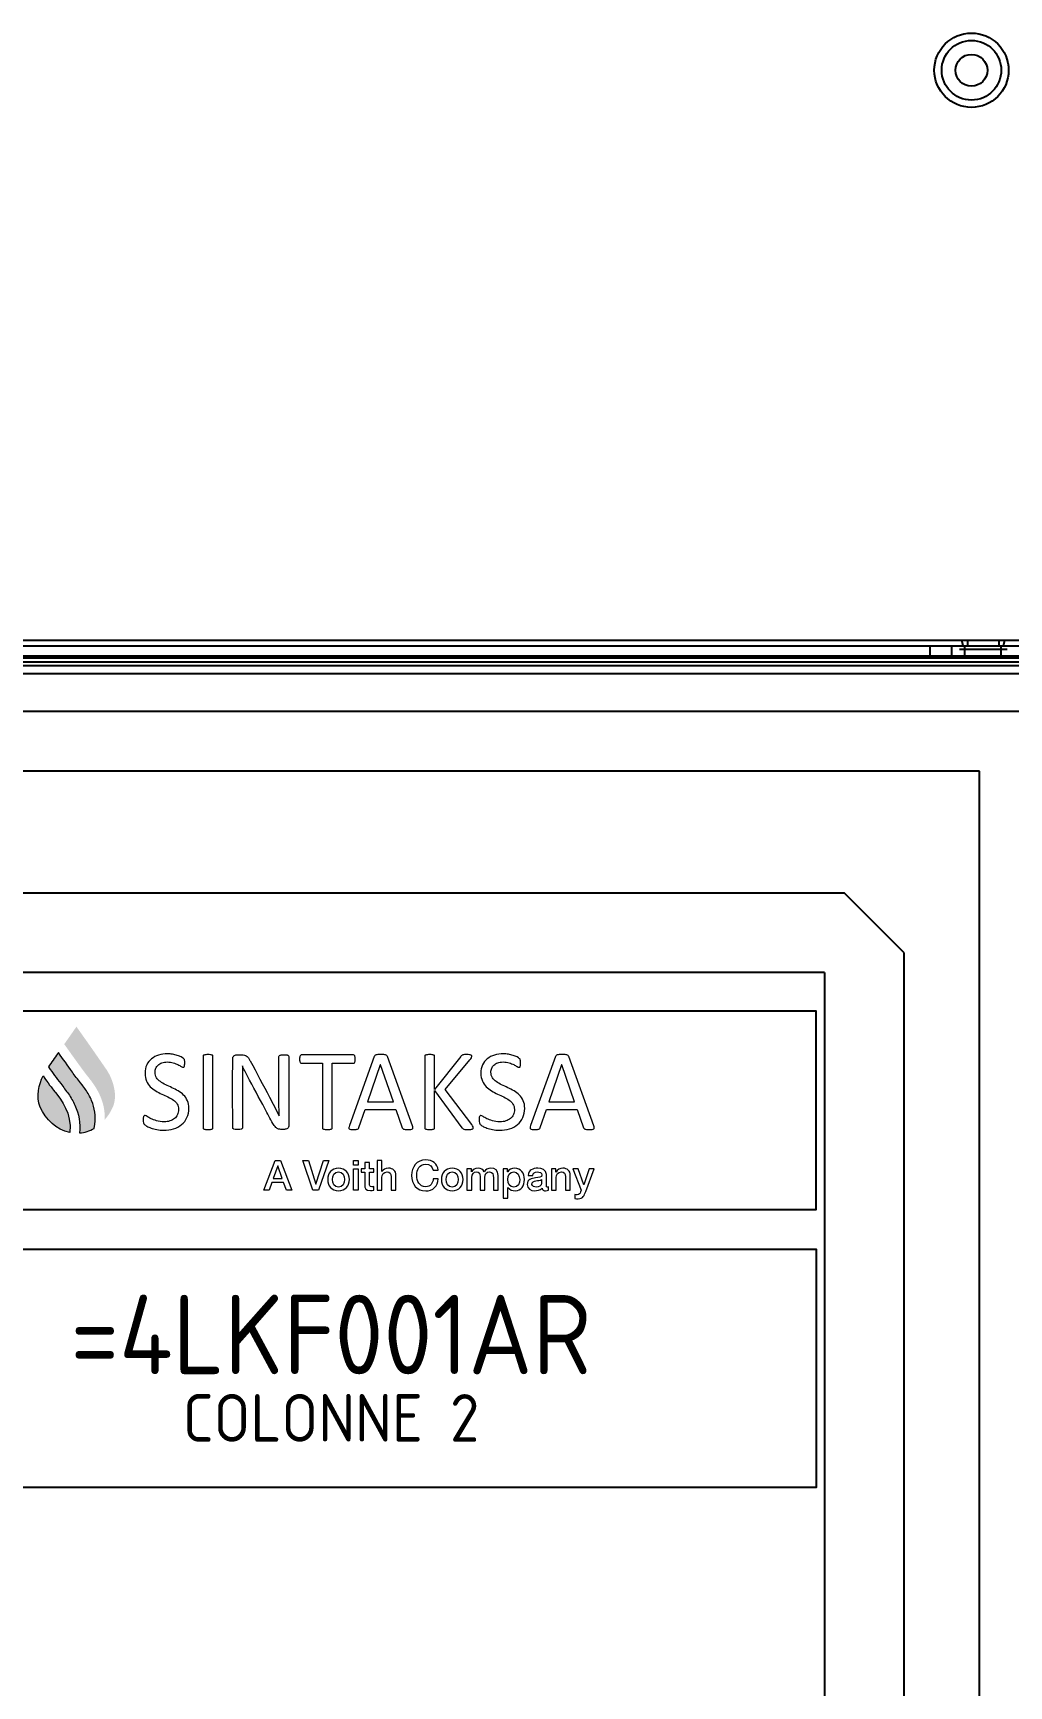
# Model space of a CAD drawing. Header units: millimetres. Extents: x 37984 to 70752, y 14140 to 37584.
# Drawn here: x 39733.8 to 39979.6, y 32504.5 to 32920.8 of the extents above; entities that cross this region are included whole.
import ezdxf

# ---------------------------------------------------------------- set-up
doc = ezdxf.new("R2010")
doc.units = ezdxf.units.MM
doc.set_wipeout_variables(frame=1)
doc.layers.add('! NO PLOT !', color=7, linetype='Continuous', true_color=0xff75dd, plot=False)
for name, color, linetype in [('000-PI-ORMAR', 2, 'Continuous'), ('002-PI-Kabelska kanalica', 150, 'Continuous'), ('AUT_7', 7, 'Continuous'), ('Layer 1', 7, 'Continuous')]:
    doc.layers.add(name, color=color, linetype=linetype)
doc.styles.add('PI0', font='isocpeur.ttf', dxfattribs={"width": 0.9})

# ---------------------------------------------------------------- blocks, each defined once
blk = doc.blocks.new('*U527')
at = {"layer": '002-PI-Kabelska kanalica'}
for p, q in [((-20, 791), (80, 791)), ((-20, -100), (-20, 791))]:
    blk.add_line(p, q, dxfattribs=at)
blk = doc.blocks.new('SE_krov_300mm')
at = {"layer": '000-PI-ORMAR'}
for p, q in [((-485, 6.5), (507, 6.5)), ((466.5, 0), (-466.5, 0)), ((490, 0), (466.5, 0))]:
    blk.add_line(p, q, dxfattribs=at)
for radius in [9.36, 9.36, 7.5, 4]:
    blk.add_circle((471.5, 150), radius, dxfattribs=at)

msp = doc.modelspace()

# ---------------------------------------------------------------- linework, layer by layer
at = {"layer": '000-PI-ORMAR'}
for p, q in [((39621.922, 32767.904), (39989.422, 32767.904)), ((39623.422, 32766.404), (39987.922, 32766.404)), ((39968.071, 32766.404), (39967.765, 32767.904)), ((39968.071, 32766.404), (39967.765, 32767.904)), ((39969.172, 32767.904), (39969.172, 32766.404)), ((39977.172, 32766.404), (39977.172, 32767.904)), ((39978.272, 32766.404), (39978.579, 32767.904)), ((39978.272, 32766.404), (39978.579, 32767.904))]:
    msp.add_line(p, q, dxfattribs=at)

# ---------------------------------------------------------------- block references
at = {"rotation": 270}
msp.add_blockref('*U527', (39164.172, 32519.404), dxfattribs=at)

# ---------------------------------------------------------------- next in the draw order: wipeouts: each hides what was drawn before it
msp.add_wipeout([(39609.672, 32763.904), (40001.672, 32763.904), (40001.672, 30766.904), (39609.672, 30766.904)]).dxf.layer = '000-PI-ORMAR'

# ---------------------------------------------------------------- next in the draw order: hatches: boundary and pattern name
at = {"true_color": 0x0063af}
h = msp.add_hatch(color=144, dxfattribs=at)
h.dxf.hatch_style = 1
h.paths.add_polyline_path([(39747.527, 32666.565), (39744.718, 32670.515, 0.0001639), (39741.661, 32666.133, 0.3444458), (39741.65, 32666.108, 0.0001087), (39742.459, 32664.982, 0.0062703), (39746.843, 32658.92, 0.0087089), (39747.566, 32657.989, -0.0195732), (39748.984, 32656.118, -0.0588841), (39750.911, 32652.556, -0.1007765), (39751.867, 32647.117, 0.0805623), (39753.934, 32650.399, 0.0737065), (39754.393, 32652.301, 0.055392), (39754.357, 32654.23, 0.070345), (39753.38, 32657.699, 0.03122), (39752.607, 32659.214), (39752.374, 32659.58, 0.0016872)])
h = msp.add_hatch(color=144, dxfattribs=at)
h.dxf.hatch_style = 1
h.paths.add_polyline_path([(39745.52, 32643.753, 0.1104096), (39749.171, 32644.903), (39749.342, 32645.947, 0.1335801), (39748.545, 32651.924, 0.0533925), (39747.024, 32654.672, 0.0177841), (39746.127, 32655.881), (39745.723, 32656.389, -0.0112383), (39743.688, 32659.099, 0.0006132), (39740.172, 32663.989, 0.0677796), (39740.032, 32663.796, 0.0011834), (39737.676, 32660.403, 0.0478512), (39737.777, 32660.258, 0.0008429), (39739.213, 32658.261, 0.0066904), (39740.755, 32656.172, -0.0062584), (39742.724, 32653.589, -0.0459109), (39744.337, 32650.745, -0.1290323)])
h = msp.add_hatch(color=144, dxfattribs=at)
h.dxf.hatch_style = 1
edge = h.paths.add_edge_path()
edge.add_spline(control_points=[(39735.622, 32650.236), (39736.961, 32647.207), (39739.655, 32644.524), (39743.084, 32643.871)], knot_values=[3, 3, 3, 3, 4, 4, 4, 4], degree=3, periodic=0)
edge.add_spline(control_points=[(39743.084, 32643.871), (39743.549, 32648.748), (39740.914, 32652.061), (39739.43, 32653.912)], knot_values=[4, 4, 4, 4, 5, 5, 5, 5], degree=3, periodic=0)
edge.add_spline(control_points=[(39739.43, 32653.912), (39739.43, 32653.912), (39739.238, 32654.153), (39739.238, 32654.153)], knot_values=[0.00001, 0.00001, 0.00001, 0.00001, 1, 1, 1, 1], degree=3, periodic=0)
edge.add_spline(control_points=[(39739.238, 32654.153), (39738.555, 32655.012), (39737.518, 32656.442), (39736.306, 32658.132)], knot_values=[1, 1, 1, 1, 2, 2, 2, 2], degree=3, periodic=0)
edge.add_spline(control_points=[(39736.306, 32658.132), (39735.346, 32656.11), (39734.431, 32652.924), (39735.622, 32650.236)], knot_values=[2, 2, 2, 2, 3, 3, 3, 3], degree=3, periodic=0)

# ---------------------------------------------------------------- next in the draw order: linework, layer by layer
at = {"layer": '! NO PLOT !'}
for p, q in [((39982.184, 32749.904), (39629.184, 32749.904)), ((39972.184, 32734.904), (39639.184, 32734.904)), ((39972.184, 30803.404), (39972.184, 32734.904)), ((39938.184, 32704.154), (39673.184, 32704.154)), ((39953.184, 32689.154), (39938.184, 32704.154)), ((39953.184, 30849.154), (39953.184, 32689.154)), ((39933.184, 32684.154), (39678.184, 32684.154)), ((39933.184, 32684.154), (39933.184, 30854.154))]:
    msp.add_line(p, q, dxfattribs=at)
msp.add_lwpolyline([(39681.065, 32624.484), (39931.065, 32624.484), (39931.065, 32674.404), (39681.065, 32674.404)], close=True)
at = {"layer": '000-PI-ORMAR'}
for p, q in [((39959.755, 32763.404), (39959.755, 32766.404)), ((39965.231, 32763.404), (39965.231, 32766.404)), ((39979.172, 32765.554), (39967.172, 32765.554)), ((39979.172, 32765.554), (39967.172, 32765.554)), ((39968.517, 32763.404), (39968.517, 32766.404)), ((39977.672, 32763.404), (39977.672, 32766.404)), ((40001.684, 32761.404), (39609.684, 32761.404)), ((40001.684, 32761.404), (39609.684, 32761.404)), ((39621.922, 32763.904), (39989.422, 32763.904)), ((39621.922, 32762.404), (39989.422, 32762.404)), ((39623.672, 32763.404), (39987.672, 32763.404)), ((39999.684, 32759.404), (39611.684, 32759.404))]:
    msp.add_line(p, q, dxfattribs=at)
at = {"layer": 'AUT_7'}
msp.add_lwpolyline([(39681.065, 32614.484), (39931.065, 32614.484), (39931.065, 32554.484), (39681.065, 32554.484)], close=True, dxfattribs=at)
at = {"layer": 'Layer 1', "color": 144, "lineweight": 0, "true_color": 0x0063af}
msp.add_lwpolyline([(39745.723, 32656.389, -0.0112383), (39743.688, 32659.099, 0.0006132), (39740.172, 32663.989, 0.0677796), (39740.032, 32663.796, 0.0011834), (39737.676, 32660.403, 0.0478512), (39737.777, 32660.258, 0.0008429), (39739.213, 32658.261, 0.0066904), (39740.755, 32656.172, -0.0062584), (39742.724, 32653.589, -0.0459109), (39744.337, 32650.745, -0.1290323), (39745.52, 32643.753, 0.1104096), (39749.171, 32644.903), (39749.342, 32645.947, 0.1335801), (39748.545, 32651.924, 0.0533925), (39747.024, 32654.672, 0.0177841), (39746.127, 32655.881), (39745.723, 32656.389)], format="xyb", dxfattribs=at)
at = {"layer": 'Layer 1', "color": 8, "lineweight": 0, "true_color": 0x777777}
msp.add_lwpolyline([(39798.219, 32645.733, -0.1035306), (39798.127, 32645.248, -0.223171), (39797.469, 32644.708, -0.0624211), (39797.164, 32644.665, -0.0012931), (39796.244, 32644.665, -0.061201), (39795.59, 32644.75, -0.1130218), (39794.952, 32645.134, -0.0487154), (39794.542, 32645.61, -0.0254764), (39794.225, 32646.106, -0.0066886), (39792.184, 32649.898, -0.0023466), (39787.79, 32658.101, -0.0102917), (39786.517, 32660.661), (39786.517, 32660.072, -0.0052088), (39786.561, 32656.714, -0.0000251), (39786.561, 32645.078, -0.1260238), (39786.521, 32644.926, -0.1434189), (39786.401, 32644.793, -0.091373), (39786.177, 32644.708, -0.0469163), (39785.623, 32644.628, -0.0173475), (39785.094, 32644.624, -0.0657354), (39784.369, 32644.729, -0.1385706), (39784.154, 32644.86, -0.1341797), (39784.074, 32645.047, -0.0004176), (39784.072, 32662.354, -0.0895574), (39784.151, 32662.84, -0.1357099), (39784.388, 32663.168, -0.1623113), (39785.082, 32663.423, -0.0012781), (39786.447, 32663.422, -0.0456713), (39787.011, 32663.365, -0.1705051), (39787.89, 32662.837, -0.0361942), (39788.146, 32662.494, -0.0237687), (39788.504, 32661.883, 0.0004254), (39793.353, 32652.809, -0.0075938), (39795.768, 32648.092, -0.0040344), (39795.733, 32652.493, -0.0000156), (39795.732, 32663.01, -0.253568), (39795.891, 32663.287, -0.067602), (39796.115, 32663.386, -0.0470169), (39796.45, 32663.448, -0.0367928), (39797.426, 32663.456, -0.0403102), (39797.791, 32663.402, -0.0734576), (39798.028, 32663.309, -0.2458048), (39798.217, 32663.041, -0.0004177)], format="xyb", close=True, dxfattribs=at)
for points in [[(39821.277, 32660.938), (39821.262, 32660.938), (39818.036, 32651.606), (39824.549, 32651.606), (39821.277, 32660.938)], [(39866.945, 32660.938), (39866.93, 32660.938), (39863.707, 32651.606), (39870.216, 32651.606), (39866.945, 32660.938)], [(39794.745, 32636.795), (39796.136, 32636.795), (39799.009, 32629.334), (39797.607, 32629.334), (39796.909, 32631.308), (39793.929, 32631.308), (39793.231, 32629.334), (39791.882, 32629.334), (39794.745, 32636.795)], [(39801.775, 32636.795), (39803.134, 32636.795), (39805.006, 32630.891), (39805.026, 32630.891), (39806.938, 32636.795), (39808.264, 32636.795), (39805.714, 32629.334), (39804.264, 32629.334), (39801.775, 32636.795)], [(39814.489, 32636.795), (39815.68, 32636.795), (39815.68, 32635.666), (39814.489, 32635.666), (39814.489, 32636.795)], [(39794.285, 32632.301), (39796.563, 32632.301), (39795.445, 32635.509), (39795.415, 32635.509), (39794.285, 32632.301)], [(39814.489, 32634.734), (39815.68, 32634.734), (39815.68, 32629.333), (39814.489, 32629.333), (39814.489, 32634.734)]]:
    msp.add_lwpolyline(points, dxfattribs=at)
for points, knots in [([(39773.05, 32649.959), (39773.05, 32649.08), (39772.887, 32648.299), (39772.565, 32647.614), (39772.243, 32646.93), (39771.793, 32646.347), (39771.219, 32645.871), (39770.647, 32645.394), (39769.972, 32645.034), (39769.194, 32644.794), (39768.417, 32644.553), (39767.582, 32644.433), (39766.685, 32644.433), (39766.058, 32644.433), (39765.476, 32644.482), (39764.941, 32644.591), (39764.407, 32644.699), (39763.93, 32644.827), (39763.508, 32644.981), (39763.092, 32645.136), (39762.738, 32645.297), (39762.454, 32645.459), (39762.167, 32645.622), (39761.969, 32645.763), (39761.86, 32645.878), (39761.75, 32645.994), (39761.666, 32646.141), (39761.616, 32646.321), (39761.563, 32646.497), (39761.537, 32646.736), (39761.537, 32647.035), (39761.537, 32647.247), (39761.545, 32647.424), (39761.565, 32647.565), (39761.583, 32647.705), (39761.614, 32647.815), (39761.649, 32647.903), (39761.69, 32647.991), (39761.738, 32648.051), (39761.796, 32648.085), (39761.852, 32648.118), (39761.923, 32648.137), (39762, 32648.137), (39762.134, 32648.137), (39762.324, 32648.053), (39762.568, 32647.891), (39762.815, 32647.727), (39763.132, 32647.546), (39763.516, 32647.356), (39763.905, 32647.16), (39764.369, 32646.98), (39764.912, 32646.809), (39765.459, 32646.644), (39766.085, 32646.556), (39766.802, 32646.556), (39767.341, 32646.556), (39767.833, 32646.632), (39768.283, 32646.775), (39768.732, 32646.919), (39769.116, 32647.124), (39769.441, 32647.389), (39769.763, 32647.653), (39770.012, 32647.98), (39770.185, 32648.364), (39770.36, 32648.752), (39770.447, 32649.188), (39770.447, 32649.685), (39770.447, 32650.214), (39770.325, 32650.668), (39770.084, 32651.044), (39769.842, 32651.417), (39769.525, 32651.751), (39769.128, 32652.034), (39768.732, 32652.317), (39768.283, 32652.579), (39767.777, 32652.814), (39767.269, 32653.05), (39766.751, 32653.293), (39766.223, 32653.536), (39765.69, 32653.783), (39765.177, 32654.059), (39764.676, 32654.357), (39764.171, 32654.654), (39763.724, 32655.006), (39763.33, 32655.413), (39762.931, 32655.817), (39762.614, 32656.292), (39762.368, 32656.836), (39762.119, 32657.383), (39762, 32658.036), (39762, 32658.798), (39762, 32659.576), (39762.139, 32660.274), (39762.426, 32660.887), (39762.708, 32661.497), (39763.107, 32662.015), (39763.609, 32662.427), (39764.117, 32662.842), (39764.72, 32663.156), (39765.42, 32663.375), (39766.119, 32663.592), (39766.873, 32663.7), (39767.684, 32663.7), (39768.1, 32663.7), (39768.514, 32663.663), (39768.933, 32663.592), (39769.354, 32663.519), (39769.748, 32663.423), (39770.119, 32663.302), (39770.492, 32663.182), (39770.823, 32663.048), (39771.112, 32662.896), (39771.402, 32662.744), (39771.592, 32662.626), (39771.683, 32662.536), (39771.772, 32662.445), (39771.834, 32662.37), (39771.864, 32662.318), (39771.891, 32662.265), (39771.917, 32662.198), (39771.938, 32662.117), (39771.955, 32662.034), (39771.968, 32661.933), (39771.98, 32661.82), (39771.988, 32661.704), (39771.993, 32661.553), (39771.993, 32661.372), (39771.993, 32661.198), (39771.988, 32661.045), (39771.973, 32660.911), (39771.958, 32660.771), (39771.938, 32660.661), (39771.907, 32660.569), (39771.879, 32660.477), (39771.836, 32660.412), (39771.785, 32660.367), (39771.732, 32660.322), (39771.671, 32660.301), (39771.602, 32660.301), (39771.498, 32660.301), (39771.331, 32660.367), (39771.104, 32660.501), (39770.879, 32660.637), (39770.599, 32660.79), (39770.274, 32660.962), (39769.944, 32661.125), (39769.558, 32661.284), (39769.106, 32661.421), (39768.658, 32661.56), (39768.158, 32661.631), (39767.597, 32661.631), (39767.076, 32661.631), (39766.622, 32661.56), (39766.236, 32661.421), (39765.852, 32661.284), (39765.532, 32661.093), (39765.281, 32660.865), (39765.032, 32660.633), (39764.841, 32660.36), (39764.717, 32660.04), (39764.592, 32659.725), (39764.529, 32659.386), (39764.529, 32659.028), (39764.529, 32658.506), (39764.651, 32658.06), (39764.892, 32657.682), (39765.131, 32657.307), (39765.454, 32656.975), (39765.855, 32656.684), (39766.254, 32656.395), (39766.708, 32656.129), (39767.221, 32655.888), (39767.732, 32655.649), (39768.252, 32655.403), (39768.783, 32655.158), (39769.311, 32654.911), (39769.835, 32654.641), (39770.345, 32654.348), (39770.855, 32654.055), (39771.312, 32653.704), (39771.714, 32653.308), (39772.11, 32652.907), (39772.435, 32652.433), (39772.679, 32651.889), (39772.928, 32651.345), (39773.05, 32650.698), (39773.05, 32649.959)], [0, 0, 0, 0, 1, 1, 1, 2, 2, 2, 3, 3, 3, 4, 4, 4, 5, 5, 5, 6, 6, 6, 7, 7, 7, 8, 8, 8, 9, 9, 9, 10, 10, 10, 11, 11, 11, 12, 12, 12, 13, 13, 13, 14, 14, 14, 15, 15, 15, 16, 16, 16, 17, 17, 17, 18, 18, 18, 19, 19, 19, 20, 20, 20, 21, 21, 21, 22, 22, 22, 23, 23, 23, 24, 24, 24, 25, 25, 25, 26, 26, 26, 27, 27, 27, 28, 28, 28, 29, 29, 29, 30, 30, 30, 31, 31, 31, 32, 32, 32, 33, 33, 33, 34, 34, 34, 35, 35, 35, 36, 36, 36, 37, 37, 37, 38, 38, 38, 39, 39, 39, 40, 40, 40, 41, 41, 41, 42, 42, 42, 43, 43, 43, 44, 44, 44, 45, 45, 45, 46, 46, 46, 47, 47, 47, 48, 48, 48, 49, 49, 49, 50, 50, 50, 51, 51, 51, 52, 52, 52, 53, 53, 53, 54, 54, 54, 55, 55, 55, 56, 56, 56, 57, 57, 57, 58, 58, 58, 59, 59, 59, 60, 60, 60, 61, 61, 61, 62, 62, 62, 62]), ([(39779.097, 32645.081), (39779.097, 32645.007), (39779.08, 32644.939), (39779.039, 32644.878), (39779.001, 32644.823), (39778.935, 32644.777), (39778.836, 32644.741), (39778.736, 32644.709), (39778.612, 32644.68), (39778.452, 32644.656), (39778.294, 32644.63), (39778.094, 32644.621), (39777.853, 32644.621), (39777.622, 32644.621), (39777.423, 32644.63), (39777.261, 32644.656), (39777.093, 32644.68), (39776.966, 32644.709), (39776.87, 32644.741), (39776.771, 32644.777), (39776.705, 32644.823), (39776.666, 32644.878), (39776.628, 32644.939), (39776.61, 32645.007), (39776.61, 32645.081), (39776.61, 32645.081), (39776.61, 32663.048), (39776.61, 32663.048), (39776.61, 32663.127), (39776.628, 32663.195), (39776.672, 32663.251), (39776.717, 32663.307), (39776.788, 32663.355), (39776.893, 32663.387), (39776.991, 32663.423), (39777.121, 32663.45), (39777.281, 32663.474), (39777.441, 32663.5), (39777.632, 32663.511), (39777.853, 32663.511), (39778.094, 32663.511), (39778.294, 32663.5), (39778.452, 32663.474), (39778.612, 32663.45), (39778.736, 32663.423), (39778.836, 32663.387), (39778.935, 32663.355), (39779.001, 32663.307), (39779.039, 32663.251), (39779.08, 32663.195), (39779.097, 32663.127), (39779.097, 32663.048), (39779.097, 32663.048), (39779.097, 32645.081), (39779.097, 32645.081)], [0, 0, 0, 0, 1, 1, 1, 2, 2, 2, 3, 3, 3, 4, 4, 4, 5, 5, 5, 6, 6, 6, 7, 7, 7, 8, 8, 8, 9, 9, 9, 10, 10, 10, 11, 11, 11, 12, 12, 12, 13, 13, 13, 14, 14, 14, 15, 15, 15, 16, 16, 16, 17, 17, 17, 18, 18, 18, 18]), ([(39814.928, 32662.354), (39814.928, 32662.17), (39814.918, 32662.015), (39814.898, 32661.876), (39814.877, 32661.745), (39814.849, 32661.637), (39814.803, 32661.55), (39814.761, 32661.468), (39814.707, 32661.41), (39814.646, 32661.372), (39814.585, 32661.334), (39814.512, 32661.314), (39814.433, 32661.314), (39814.433, 32661.314), (39809.173, 32661.314), (39809.173, 32661.314), (39809.173, 32661.314), (39809.173, 32645.081), (39809.173, 32645.081), (39809.173, 32645.007), (39809.15, 32644.939), (39809.114, 32644.878), (39809.072, 32644.823), (39809.005, 32644.777), (39808.909, 32644.741), (39808.812, 32644.709), (39808.683, 32644.68), (39808.525, 32644.656), (39808.365, 32644.63), (39808.165, 32644.621), (39807.926, 32644.621), (39807.692, 32644.621), (39807.496, 32644.63), (39807.331, 32644.656), (39807.169, 32644.68), (39807.039, 32644.709), (39806.943, 32644.741), (39806.846, 32644.777), (39806.778, 32644.823), (39806.74, 32644.878), (39806.702, 32644.939), (39806.682, 32645.007), (39806.682, 32645.081), (39806.682, 32645.081), (39806.682, 32661.314), (39806.682, 32661.314), (39806.682, 32661.314), (39801.417, 32661.314), (39801.417, 32661.314), (39801.338, 32661.314), (39801.272, 32661.334), (39801.208, 32661.372), (39801.145, 32661.41), (39801.094, 32661.468), (39801.056, 32661.55), (39801.015, 32661.637), (39800.985, 32661.745), (39800.965, 32661.876), (39800.937, 32662.015), (39800.924, 32662.17), (39800.924, 32662.354), (39800.924, 32662.537), (39800.937, 32662.696), (39800.965, 32662.842), (39800.985, 32662.978), (39801.015, 32663.093), (39801.056, 32663.182), (39801.094, 32663.265), (39801.145, 32663.33), (39801.208, 32663.365), (39801.272, 32663.405), (39801.338, 32663.424), (39801.417, 32663.424), (39801.417, 32663.424), (39814.433, 32663.424), (39814.433, 32663.424), (39814.512, 32663.424), (39814.585, 32663.405), (39814.646, 32663.365), (39814.707, 32663.33), (39814.761, 32663.265), (39814.803, 32663.182), (39814.849, 32663.093), (39814.877, 32662.978), (39814.898, 32662.842), (39814.918, 32662.696), (39814.928, 32662.537), (39814.928, 32662.354)], [0, 0, 0, 0, 1, 1, 1, 2, 2, 2, 3, 3, 3, 4, 4, 4, 5, 5, 5, 6, 6, 6, 7, 7, 7, 8, 8, 8, 9, 9, 9, 10, 10, 10, 11, 11, 11, 12, 12, 12, 13, 13, 13, 14, 14, 14, 15, 15, 15, 16, 16, 16, 17, 17, 17, 18, 18, 18, 19, 19, 19, 20, 20, 20, 21, 21, 21, 22, 22, 22, 23, 23, 23, 24, 24, 24, 25, 25, 25, 26, 26, 26, 27, 27, 27, 28, 28, 28, 29, 29, 29, 29]), ([(39829.333, 32645.588), (39829.412, 32645.377), (39829.451, 32645.206), (39829.458, 32645.073), (39829.463, 32644.945), (39829.425, 32644.844), (39829.349, 32644.778), (39829.273, 32644.711), (39829.146, 32644.669), (39828.965, 32644.651), (39828.785, 32644.63), (39828.549, 32644.621), (39828.249, 32644.621), (39827.952, 32644.621), (39827.713, 32644.627), (39827.533, 32644.64), (39827.355, 32644.656), (39827.22, 32644.68), (39827.127, 32644.714), (39827.038, 32644.748), (39826.969, 32644.794), (39826.928, 32644.85), (39826.882, 32644.911), (39826.842, 32644.981), (39826.804, 32645.069), (39826.804, 32645.069), (39825.196, 32649.625), (39825.196, 32649.625), (39825.196, 32649.625), (39817.414, 32649.625), (39817.414, 32649.625), (39817.414, 32649.625), (39815.88, 32645.128), (39815.88, 32645.128), (39815.852, 32645.04), (39815.815, 32644.966), (39815.766, 32644.903), (39815.72, 32644.838), (39815.646, 32644.783), (39815.556, 32644.741), (39815.464, 32644.699), (39815.332, 32644.669), (39815.167, 32644.651), (39814.997, 32644.63), (39814.778, 32644.621), (39814.506, 32644.621), (39814.23, 32644.621), (39813.998, 32644.63), (39813.821, 32644.656), (39813.643, 32644.68), (39813.516, 32644.726), (39813.445, 32644.794), (39813.371, 32644.86), (39813.335, 32644.961), (39813.343, 32645.09), (39813.348, 32645.217), (39813.391, 32645.392), (39813.465, 32645.604), (39813.465, 32645.604), (39819.743, 32662.992), (39819.743, 32662.992), (39819.781, 32663.096), (39819.832, 32663.186), (39819.896, 32663.252), (39819.959, 32663.319), (39820.051, 32663.373), (39820.17, 32663.41), (39820.292, 32663.45), (39820.447, 32663.474), (39820.632, 32663.488), (39820.823, 32663.502), (39821.061, 32663.512), (39821.349, 32663.512), (39821.658, 32663.512), (39821.912, 32663.502), (39822.116, 32663.488), (39822.319, 32663.474), (39822.482, 32663.45), (39822.608, 32663.41), (39822.735, 32663.373), (39822.829, 32663.315), (39822.898, 32663.242), (39822.966, 32663.169), (39823.02, 32663.082), (39823.055, 32662.976), (39823.055, 32662.976), (39829.333, 32645.588), (39829.333, 32645.588)], [0, 0, 0, 0, 1, 1, 1, 2, 2, 2, 3, 3, 3, 4, 4, 4, 5, 5, 5, 6, 6, 6, 7, 7, 7, 8, 8, 8, 9, 9, 9, 10, 10, 10, 11, 11, 11, 12, 12, 12, 13, 13, 13, 14, 14, 14, 15, 15, 15, 16, 16, 16, 17, 17, 17, 18, 18, 18, 19, 19, 19, 20, 20, 20, 21, 21, 21, 22, 22, 22, 23, 23, 23, 24, 24, 24, 25, 25, 25, 26, 26, 26, 27, 27, 27, 28, 28, 28, 29, 29, 29, 29]), ([(39844.668, 32645.11), (39844.668, 32645.034), (39844.651, 32644.966), (39844.621, 32644.903), (39844.584, 32644.836), (39844.519, 32644.787), (39844.422, 32644.749), (39844.326, 32644.711), (39844.196, 32644.68), (39844.034, 32644.656), (39843.868, 32644.63), (39843.655, 32644.621), (39843.393, 32644.621), (39843.059, 32644.621), (39842.784, 32644.634), (39842.571, 32644.662), (39842.357, 32644.691), (39842.2, 32644.745), (39842.093, 32644.823), (39841.989, 32644.9), (39841.9, 32644.985), (39841.832, 32645.081), (39841.832, 32645.081), (39834.947, 32654.442), (39834.947, 32654.442), (39834.947, 32654.442), (39834.947, 32645.081), (39834.947, 32645.081), (39834.947, 32645.013), (39834.927, 32644.951), (39834.891, 32644.888), (39834.85, 32644.823), (39834.782, 32644.777), (39834.687, 32644.741), (39834.59, 32644.709), (39834.464, 32644.68), (39834.304, 32644.656), (39834.144, 32644.63), (39833.943, 32644.621), (39833.702, 32644.621), (39833.473, 32644.621), (39833.275, 32644.63), (39833.11, 32644.656), (39832.945, 32644.68), (39832.816, 32644.709), (39832.717, 32644.741), (39832.623, 32644.777), (39832.556, 32644.823), (39832.516, 32644.888), (39832.478, 32644.951), (39832.46, 32645.013), (39832.46, 32645.081), (39832.46, 32645.081), (39832.46, 32663.048), (39832.46, 32663.048), (39832.46, 32663.126), (39832.478, 32663.195), (39832.516, 32663.251), (39832.556, 32663.31), (39832.623, 32663.355), (39832.717, 32663.387), (39832.816, 32663.423), (39832.945, 32663.451), (39833.11, 32663.475), (39833.275, 32663.497), (39833.473, 32663.512), (39833.702, 32663.512), (39833.943, 32663.512), (39834.144, 32663.497), (39834.304, 32663.475), (39834.464, 32663.451), (39834.59, 32663.423), (39834.687, 32663.387), (39834.782, 32663.355), (39834.85, 32663.31), (39834.891, 32663.251), (39834.927, 32663.195), (39834.947, 32663.126), (39834.947, 32663.048), (39834.947, 32663.048), (39834.947, 32654.731), (39834.947, 32654.731), (39834.947, 32654.731), (39841.573, 32663.048), (39841.573, 32663.048), (39841.631, 32663.136), (39841.697, 32663.207), (39841.775, 32663.265), (39841.852, 32663.325), (39841.949, 32663.368), (39842.058, 32663.403), (39842.167, 32663.439), (39842.302, 32663.465), (39842.461, 32663.482), (39842.621, 32663.502), (39842.827, 32663.512), (39843.079, 32663.512), (39843.328, 32663.512), (39843.531, 32663.497), (39843.686, 32663.475), (39843.838, 32663.451), (39843.963, 32663.42), (39844.054, 32663.382), (39844.145, 32663.344), (39844.207, 32663.296), (39844.242, 32663.236), (39844.275, 32663.182), (39844.29, 32663.114), (39844.29, 32663.048), (39844.29, 32662.922), (39844.26, 32662.8), (39844.199, 32662.672), (39844.136, 32662.545), (39844.016, 32662.371), (39843.843, 32662.151), (39843.843, 32662.151), (39837.636, 32654.731), (39837.636, 32654.731), (39837.636, 32654.731), (39844.318, 32645.852), (39844.318, 32645.852), (39844.486, 32645.599), (39844.584, 32645.428), (39844.621, 32645.339), (39844.651, 32645.243), (39844.668, 32645.168), (39844.668, 32645.11)], [0, 0, 0, 0, 1, 1, 1, 2, 2, 2, 3, 3, 3, 4, 4, 4, 5, 5, 5, 6, 6, 6, 7, 7, 7, 8, 8, 8, 9, 9, 9, 10, 10, 10, 11, 11, 11, 12, 12, 12, 13, 13, 13, 14, 14, 14, 15, 15, 15, 16, 16, 16, 17, 17, 17, 18, 18, 18, 19, 19, 19, 20, 20, 20, 21, 21, 21, 22, 22, 22, 23, 23, 23, 24, 24, 24, 25, 25, 25, 26, 26, 26, 27, 27, 27, 28, 28, 28, 29, 29, 29, 30, 30, 30, 31, 31, 31, 32, 32, 32, 33, 33, 33, 34, 34, 34, 35, 35, 35, 36, 36, 36, 37, 37, 37, 38, 38, 38, 39, 39, 39, 40, 40, 40, 41, 41, 41, 42, 42, 42, 42]), ([(39857.644, 32649.959), (39857.644, 32649.08), (39857.482, 32648.299), (39857.159, 32647.614), (39856.837, 32646.93), (39856.385, 32646.347), (39855.81, 32645.871), (39855.239, 32645.394), (39854.564, 32645.034), (39853.789, 32644.794), (39853.012, 32644.553), (39852.176, 32644.433), (39851.28, 32644.433), (39850.652, 32644.433), (39850.071, 32644.482), (39849.534, 32644.591), (39849.002, 32644.699), (39848.522, 32644.827), (39848.105, 32644.981), (39847.686, 32645.136), (39847.335, 32645.297), (39847.048, 32645.459), (39846.764, 32645.622), (39846.566, 32645.763), (39846.454, 32645.878), (39846.345, 32645.994), (39846.259, 32646.141), (39846.208, 32646.321), (39846.155, 32646.497), (39846.13, 32646.736), (39846.13, 32647.035), (39846.13, 32647.247), (39846.139, 32647.424), (39846.157, 32647.565), (39846.177, 32647.705), (39846.205, 32647.815), (39846.246, 32647.903), (39846.287, 32647.991), (39846.33, 32648.051), (39846.391, 32648.085), (39846.449, 32648.118), (39846.518, 32648.137), (39846.594, 32648.137), (39846.726, 32648.137), (39846.917, 32648.053), (39847.165, 32647.891), (39847.409, 32647.727), (39847.724, 32647.546), (39848.113, 32647.356), (39848.499, 32647.16), (39848.961, 32646.98), (39849.507, 32646.809), (39850.053, 32646.644), (39850.68, 32646.556), (39851.395, 32646.556), (39851.935, 32646.556), (39852.43, 32646.632), (39852.877, 32646.775), (39853.324, 32646.919), (39853.71, 32647.124), (39854.033, 32647.389), (39854.358, 32647.653), (39854.604, 32647.98), (39854.78, 32648.364), (39854.952, 32648.752), (39855.041, 32649.188), (39855.041, 32649.685), (39855.041, 32650.214), (39854.919, 32650.668), (39854.678, 32651.044), (39854.434, 32651.417), (39854.119, 32651.751), (39853.723, 32652.034), (39853.327, 32652.317), (39852.877, 32652.579), (39852.372, 32652.814), (39851.867, 32653.05), (39851.346, 32653.293), (39850.817, 32653.536), (39850.287, 32653.783), (39849.769, 32654.059), (39849.271, 32654.357), (39848.768, 32654.654), (39848.318, 32655.006), (39847.922, 32655.413), (39847.528, 32655.817), (39847.209, 32656.292), (39846.96, 32656.836), (39846.715, 32657.383), (39846.594, 32658.036), (39846.594, 32658.798), (39846.594, 32659.576), (39846.736, 32660.274), (39847.018, 32660.887), (39847.302, 32661.497), (39847.699, 32662.015), (39848.204, 32662.427), (39848.712, 32662.842), (39849.316, 32663.156), (39850.012, 32663.375), (39850.713, 32663.592), (39851.47, 32663.7), (39852.278, 32663.7), (39852.693, 32663.7), (39853.108, 32663.663), (39853.527, 32663.592), (39853.947, 32663.519), (39854.343, 32663.423), (39854.714, 32663.302), (39855.084, 32663.182), (39855.417, 32663.048), (39855.707, 32662.896), (39855.993, 32662.744), (39856.187, 32662.626), (39856.276, 32662.536), (39856.369, 32662.445), (39856.43, 32662.37), (39856.458, 32662.318), (39856.486, 32662.265), (39856.511, 32662.198), (39856.529, 32662.117), (39856.55, 32662.034), (39856.563, 32661.933), (39856.575, 32661.82), (39856.583, 32661.704), (39856.588, 32661.553), (39856.588, 32661.372), (39856.588, 32661.198), (39856.58, 32661.045), (39856.568, 32660.911), (39856.552, 32660.771), (39856.529, 32660.661), (39856.501, 32660.569), (39856.473, 32660.477), (39856.43, 32660.412), (39856.377, 32660.367), (39856.324, 32660.322), (39856.265, 32660.301), (39856.197, 32660.301), (39856.09, 32660.301), (39855.925, 32660.367), (39855.697, 32660.501), (39855.473, 32660.637), (39855.194, 32660.79), (39854.866, 32660.962), (39854.538, 32661.125), (39854.152, 32661.284), (39853.705, 32661.421), (39853.253, 32661.56), (39852.75, 32661.631), (39852.189, 32661.631), (39851.668, 32661.631), (39851.216, 32661.56), (39850.831, 32661.421), (39850.444, 32661.284), (39850.127, 32661.093), (39849.875, 32660.865), (39849.626, 32660.633), (39849.436, 32660.36), (39849.314, 32660.04), (39849.185, 32659.725), (39849.123, 32659.386), (39849.123, 32659.028), (39849.123, 32658.506), (39849.243, 32658.06), (39849.484, 32657.682), (39849.728, 32657.307), (39850.045, 32656.975), (39850.446, 32656.684), (39850.848, 32656.395), (39851.302, 32656.129), (39851.813, 32655.888), (39852.324, 32655.649), (39852.847, 32655.403), (39853.377, 32655.158), (39853.908, 32654.911), (39854.429, 32654.641), (39854.939, 32654.348), (39855.45, 32654.055), (39855.907, 32653.704), (39856.306, 32653.308), (39856.705, 32652.907), (39857.029, 32652.433), (39857.276, 32651.889), (39857.52, 32651.345), (39857.644, 32650.698), (39857.644, 32649.959)], [0, 0, 0, 0, 1, 1, 1, 2, 2, 2, 3, 3, 3, 4, 4, 4, 5, 5, 5, 6, 6, 6, 7, 7, 7, 8, 8, 8, 9, 9, 9, 10, 10, 10, 11, 11, 11, 12, 12, 12, 13, 13, 13, 14, 14, 14, 15, 15, 15, 16, 16, 16, 17, 17, 17, 18, 18, 18, 19, 19, 19, 20, 20, 20, 21, 21, 21, 22, 22, 22, 23, 23, 23, 24, 24, 24, 25, 25, 25, 26, 26, 26, 27, 27, 27, 28, 28, 28, 29, 29, 29, 30, 30, 30, 31, 31, 31, 32, 32, 32, 33, 33, 33, 34, 34, 34, 35, 35, 35, 36, 36, 36, 37, 37, 37, 38, 38, 38, 39, 39, 39, 40, 40, 40, 41, 41, 41, 42, 42, 42, 43, 43, 43, 44, 44, 44, 45, 45, 45, 46, 46, 46, 47, 47, 47, 48, 48, 48, 49, 49, 49, 50, 50, 50, 51, 51, 51, 52, 52, 52, 53, 53, 53, 54, 54, 54, 55, 55, 55, 56, 56, 56, 57, 57, 57, 58, 58, 58, 59, 59, 59, 60, 60, 60, 61, 61, 61, 62, 62, 62, 62]), ([(39875.006, 32645.588), (39875.08, 32645.377), (39875.12, 32645.206), (39875.126, 32645.073), (39875.133, 32644.945), (39875.095, 32644.844), (39875.019, 32644.778), (39874.94, 32644.711), (39874.813, 32644.669), (39874.635, 32644.651), (39874.458, 32644.63), (39874.216, 32644.621), (39873.917, 32644.621), (39873.619, 32644.621), (39873.381, 32644.627), (39873.203, 32644.64), (39873.023, 32644.656), (39872.888, 32644.68), (39872.799, 32644.714), (39872.705, 32644.748), (39872.637, 32644.794), (39872.594, 32644.85), (39872.553, 32644.911), (39872.51, 32644.981), (39872.472, 32645.069), (39872.472, 32645.069), (39870.864, 32649.625), (39870.864, 32649.625), (39870.864, 32649.625), (39863.085, 32649.625), (39863.085, 32649.625), (39863.085, 32649.625), (39861.548, 32645.128), (39861.548, 32645.128), (39861.52, 32645.04), (39861.482, 32644.966), (39861.434, 32644.903), (39861.383, 32644.838), (39861.316, 32644.783), (39861.223, 32644.741), (39861.132, 32644.699), (39861.002, 32644.669), (39860.832, 32644.651), (39860.664, 32644.63), (39860.446, 32644.621), (39860.177, 32644.621), (39859.895, 32644.621), (39859.666, 32644.63), (39859.49, 32644.656), (39859.31, 32644.68), (39859.186, 32644.726), (39859.113, 32644.794), (39859.042, 32644.86), (39859.005, 32644.961), (39859.011, 32645.09), (39859.016, 32645.217), (39859.056, 32645.392), (39859.133, 32645.604), (39859.133, 32645.604), (39865.413, 32662.992), (39865.413, 32662.992), (39865.449, 32663.096), (39865.5, 32663.186), (39865.563, 32663.252), (39865.627, 32663.319), (39865.718, 32663.373), (39865.838, 32663.41), (39865.959, 32663.45), (39866.111, 32663.474), (39866.305, 32663.488), (39866.488, 32663.502), (39866.729, 32663.512), (39867.018, 32663.512), (39867.328, 32663.512), (39867.58, 32663.502), (39867.785, 32663.488), (39867.989, 32663.474), (39868.151, 32663.45), (39868.279, 32663.41), (39868.403, 32663.373), (39868.499, 32663.315), (39868.565, 32663.242), (39868.631, 32663.169), (39868.684, 32663.082), (39868.723, 32662.976), (39868.723, 32662.976), (39875.006, 32645.588), (39875.006, 32645.588)], [0, 0, 0, 0, 1, 1, 1, 2, 2, 2, 3, 3, 3, 4, 4, 4, 5, 5, 5, 6, 6, 6, 7, 7, 7, 8, 8, 8, 9, 9, 9, 10, 10, 10, 11, 11, 11, 12, 12, 12, 13, 13, 13, 14, 14, 14, 15, 15, 15, 16, 16, 16, 17, 17, 17, 18, 18, 18, 19, 19, 19, 20, 20, 20, 21, 21, 21, 22, 22, 22, 23, 23, 23, 24, 24, 24, 25, 25, 25, 26, 26, 26, 27, 27, 27, 28, 28, 28, 29, 29, 29, 29]), ([(39816.431, 32634.734), (39816.431, 32634.734), (39817.331, 32634.734), (39817.331, 32634.734), (39817.331, 32634.734), (39817.331, 32636.355), (39817.331, 32636.355), (39817.331, 32636.355), (39818.522, 32636.355), (39818.522, 32636.355), (39818.522, 32636.355), (39818.522, 32634.734), (39818.522, 32634.734), (39818.522, 32634.734), (39819.599, 32634.734), (39819.599, 32634.734), (39819.599, 32634.734), (39819.599, 32633.847), (39819.599, 32633.847), (39819.599, 32633.847), (39818.522, 32633.847), (39818.522, 32633.847), (39818.522, 32633.847), (39818.522, 32630.965), (39818.522, 32630.965), (39818.522, 32630.473), (39818.562, 32630.223), (39819.096, 32630.223), (39819.263, 32630.223), (39819.431, 32630.223), (39819.599, 32630.263), (39819.599, 32630.263), (39819.599, 32629.344), (39819.599, 32629.344), (39819.337, 32629.324), (39819.085, 32629.282), (39818.824, 32629.282), (39817.582, 32629.282), (39817.351, 32629.762), (39817.331, 32630.661), (39817.331, 32630.661), (39817.331, 32633.847), (39817.331, 32633.847), (39817.331, 32633.847), (39816.431, 32633.847), (39816.431, 32633.847), (39816.431, 32633.847), (39816.431, 32634.734), (39816.431, 32634.734)], [0, 0, 0, 0, 1, 1, 1, 2, 2, 2, 3, 3, 3, 4, 4, 4, 5, 5, 5, 6, 6, 6, 7, 7, 7, 8, 8, 8, 9, 9, 9, 10, 10, 10, 11, 11, 11, 12, 12, 12, 13, 13, 13, 14, 14, 14, 15, 15, 15, 16, 16, 16, 16]), ([(39820.455, 32636.795), (39820.455, 32636.795), (39821.646, 32636.795), (39821.646, 32636.795), (39821.646, 32636.795), (39821.646, 32634.025), (39821.646, 32634.025), (39821.646, 32634.025), (39821.666, 32634.025), (39821.666, 32634.025), (39821.958, 32634.516), (39822.575, 32634.88), (39823.286, 32634.88), (39824.457, 32634.88), (39825.199, 32634.255), (39825.199, 32633.043), (39825.199, 32633.043), (39825.199, 32629.334), (39825.199, 32629.334), (39825.199, 32629.334), (39824.007, 32629.334), (39824.007, 32629.334), (39824.007, 32629.334), (39824.007, 32632.728), (39824.007, 32632.728), (39823.985, 32633.576), (39823.652, 32633.942), (39822.951, 32633.942), (39822.156, 32633.942), (39821.646, 32633.314), (39821.646, 32632.522), (39821.646, 32632.522), (39821.646, 32629.334), (39821.646, 32629.334), (39821.646, 32629.334), (39820.455, 32629.334), (39820.455, 32629.334), (39820.455, 32629.334), (39820.455, 32636.795), (39820.455, 32636.795)], [0, 0, 0, 0, 1, 1, 1, 2, 2, 2, 3, 3, 3, 4, 4, 4, 5, 5, 5, 6, 6, 6, 7, 7, 7, 8, 8, 8, 9, 9, 9, 10, 10, 10, 11, 11, 11, 12, 12, 12, 13, 13, 13, 13]), ([(39834.558, 32634.423), (39834.34, 32635.279), (39833.786, 32635.906), (39832.699, 32635.906), (39831.099, 32635.906), (39830.43, 32634.495), (39830.43, 32633.064), (39830.43, 32631.633), (39831.099, 32630.223), (39832.699, 32630.223), (39833.857, 32630.223), (39834.494, 32631.09), (39834.601, 32632.177), (39834.601, 32632.177), (39835.876, 32632.177), (39835.876, 32632.177), (39835.769, 32630.389), (39834.506, 32629.154), (39832.699, 32629.154), (39830.464, 32629.154), (39829.125, 32630.932), (39829.125, 32633.064), (39829.125, 32635.195), (39830.464, 32636.973), (39832.699, 32636.973), (39834.38, 32636.961), (39835.708, 32636.032), (39835.863, 32634.423), (39835.863, 32634.423), (39834.558, 32634.423), (39834.558, 32634.423)], [0, 0, 0, 0, 1, 1, 1, 2, 2, 2, 3, 3, 3, 4, 4, 4, 5, 5, 5, 6, 6, 6, 7, 7, 7, 8, 8, 8, 9, 9, 9, 10, 10, 10, 10]), ([(39808.012, 32632.04), (39808.012, 32633.691), (39809.005, 32634.88), (39810.741, 32634.88), (39812.474, 32634.88), (39813.468, 32633.691), (39813.468, 32632.04), (39813.468, 32630.379), (39812.474, 32629.186), (39810.741, 32629.186), (39809.005, 32629.186), (39808.012, 32630.379), (39808.012, 32632.04)], [0, 0, 0, 0, 1, 1, 1, 2, 2, 2, 3, 3, 3, 4, 4, 4, 4]), ([(39812.274, 32632.04), (39812.274, 32632.969), (39811.807, 32633.942), (39810.741, 32633.942), (39809.673, 32633.942), (39809.203, 32632.969), (39809.203, 32632.04), (39809.203, 32631.099), (39809.673, 32630.128), (39810.741, 32630.128), (39811.807, 32630.128), (39812.274, 32631.099), (39812.274, 32632.04)], [0, 0, 0, 0, 1, 1, 1, 2, 2, 2, 3, 3, 3, 4, 4, 4, 4]), ([(39836.645, 32632.04), (39836.645, 32633.691), (39837.639, 32634.88), (39839.373, 32634.88), (39841.108, 32634.88), (39842.101, 32633.691), (39842.101, 32632.04), (39842.101, 32630.379), (39841.108, 32629.186), (39839.373, 32629.186), (39837.639, 32629.186), (39836.645, 32630.379), (39836.645, 32632.04)], [0, 0, 0, 0, 1, 1, 1, 2, 2, 2, 3, 3, 3, 4, 4, 4, 4]), ([(39840.91, 32632.04), (39840.91, 32632.969), (39840.44, 32633.942), (39839.373, 32633.942), (39838.309, 32633.942), (39837.837, 32632.969), (39837.837, 32632.04), (39837.837, 32631.099), (39838.309, 32630.128), (39839.373, 32630.128), (39840.44, 32630.128), (39840.91, 32631.099), (39840.91, 32632.04)], [0, 0, 0, 0, 1, 1, 1, 2, 2, 2, 3, 3, 3, 4, 4, 4, 4]), ([(39843.091, 32634.734), (39843.091, 32634.734), (39844.222, 32634.734), (39844.222, 32634.734), (39844.222, 32634.734), (39844.222, 32633.983), (39844.222, 32633.983), (39844.222, 32633.983), (39844.252, 32633.983), (39844.252, 32633.983), (39844.608, 32634.516), (39845.058, 32634.88), (39845.913, 32634.88), (39846.571, 32634.88), (39847.188, 32634.601), (39847.43, 32633.983), (39847.826, 32634.537), (39848.339, 32634.88), (39849.12, 32634.88), (39850.258, 32634.88), (39850.929, 32634.379), (39850.929, 32633.064), (39850.929, 32633.064), (39850.929, 32629.334), (39850.929, 32629.334), (39850.929, 32629.334), (39849.738, 32629.334), (39849.738, 32629.334), (39849.738, 32629.334), (39849.738, 32632.49), (39849.738, 32632.49), (39849.738, 32633.346), (39849.685, 32633.942), (39848.755, 32633.942), (39847.95, 32633.942), (39847.607, 32633.408), (39847.607, 32632.499), (39847.607, 32632.499), (39847.607, 32629.334), (39847.607, 32629.334), (39847.607, 32629.334), (39846.413, 32629.334), (39846.413, 32629.334), (39846.413, 32629.334), (39846.413, 32632.803), (39846.413, 32632.803), (39846.413, 32633.545), (39846.185, 32633.942), (39845.464, 32633.942), (39844.847, 32633.942), (39844.282, 32633.441), (39844.282, 32632.542), (39844.282, 32632.542), (39844.282, 32629.334), (39844.282, 32629.334), (39844.282, 32629.334), (39843.091, 32629.334), (39843.091, 32629.334), (39843.091, 32629.334), (39843.091, 32634.734), (39843.091, 32634.734)], [0, 0, 0, 0, 1, 1, 1, 2, 2, 2, 3, 3, 3, 4, 4, 4, 5, 5, 5, 6, 6, 6, 7, 7, 7, 8, 8, 8, 9, 9, 9, 10, 10, 10, 11, 11, 11, 12, 12, 12, 13, 13, 13, 14, 14, 14, 15, 15, 15, 16, 16, 16, 17, 17, 17, 18, 18, 18, 19, 19, 19, 20, 20, 20, 20]), ([(39852.212, 32634.735), (39852.212, 32634.735), (39853.339, 32634.735), (39853.339, 32634.735), (39853.339, 32634.735), (39853.339, 32634.005), (39853.339, 32634.005), (39853.339, 32634.005), (39853.362, 32634.005), (39853.362, 32634.005), (39853.695, 32634.62), (39854.343, 32634.88), (39855.034, 32634.88), (39856.737, 32634.88), (39857.563, 32633.587), (39857.563, 32632.008), (39857.563, 32630.557), (39856.832, 32629.186), (39855.231, 32629.186), (39854.543, 32629.186), (39853.802, 32629.438), (39853.423, 32630.034), (39853.423, 32630.034), (39853.403, 32630.034), (39853.403, 32630.034), (39853.403, 32630.034), (39853.403, 32627.338), (39853.403, 32627.338), (39853.403, 32627.338), (39852.212, 32627.338), (39852.212, 32627.338), (39852.212, 32627.338), (39852.212, 32634.735), (39852.212, 32634.735)], [0, 0, 0, 0, 1, 1, 1, 2, 2, 2, 3, 3, 3, 4, 4, 4, 5, 5, 5, 6, 6, 6, 7, 7, 7, 8, 8, 8, 9, 9, 9, 10, 10, 10, 11, 11, 11, 11]), ([(39854.876, 32633.942), (39853.873, 32633.942), (39853.362, 32633.179), (39853.362, 32632.029), (39853.362, 32630.942), (39853.916, 32630.128), (39854.876, 32630.128), (39855.963, 32630.128), (39856.369, 32631.091), (39856.369, 32632.029), (39856.369, 32633.01), (39855.859, 32633.942), (39854.876, 32633.942)], [0, 0, 0, 0, 1, 1, 1, 2, 2, 2, 3, 3, 3, 4, 4, 4, 4]), ([(39863.09, 32630.536), (39863.09, 32630.242), (39863.151, 32630.128), (39863.372, 32630.128), (39863.445, 32630.128), (39863.539, 32630.128), (39863.664, 32630.149), (39863.664, 32630.149), (39863.664, 32629.324), (39863.664, 32629.324), (39863.486, 32629.26), (39863.11, 32629.186), (39862.912, 32629.186), (39862.432, 32629.186), (39862.087, 32629.354), (39861.992, 32629.845), (39861.522, 32629.386), (39860.758, 32629.186), (39860.121, 32629.186), (39859.15, 32629.186), (39858.271, 32629.71), (39858.271, 32630.765), (39858.271, 32632.112), (39859.349, 32632.332), (39860.352, 32632.448), (39861.207, 32632.605), (39861.97, 32632.51), (39861.97, 32633.211), (39861.97, 32633.826), (39861.335, 32633.942), (39860.852, 32633.942), (39860.184, 32633.942), (39859.714, 32633.669), (39859.661, 32633.085), (39859.661, 32633.085), (39858.47, 32633.085), (39858.47, 32633.085), (39858.554, 32634.476), (39859.735, 32634.88), (39860.926, 32634.88), (39861.982, 32634.88), (39863.09, 32634.453), (39863.09, 32633.314), (39863.09, 32633.314), (39863.09, 32630.536), (39863.09, 32630.536)], [0, 0, 0, 0, 1, 1, 1, 2, 2, 2, 3, 3, 3, 4, 4, 4, 5, 5, 5, 6, 6, 6, 7, 7, 7, 8, 8, 8, 9, 9, 9, 10, 10, 10, 11, 11, 11, 12, 12, 12, 13, 13, 13, 14, 14, 14, 15, 15, 15, 15]), ([(39864.372, 32634.734), (39864.372, 32634.734), (39865.503, 32634.734), (39865.503, 32634.734), (39865.503, 32634.734), (39865.503, 32633.942), (39865.503, 32633.942), (39865.503, 32633.942), (39865.523, 32633.921), (39865.523, 32633.921), (39865.878, 32634.516), (39866.496, 32634.88), (39867.204, 32634.88), (39868.375, 32634.88), (39869.116, 32634.255), (39869.116, 32633.043), (39869.116, 32633.043), (39869.116, 32629.334), (39869.116, 32629.334), (39869.116, 32629.334), (39867.925, 32629.334), (39867.925, 32629.334), (39867.925, 32629.334), (39867.925, 32632.729), (39867.925, 32632.729), (39867.905, 32633.576), (39867.569, 32633.942), (39866.869, 32633.942), (39866.076, 32633.942), (39865.563, 32633.314), (39865.563, 32632.522), (39865.563, 32632.522), (39865.563, 32629.334), (39865.563, 32629.334), (39865.563, 32629.334), (39864.372, 32629.334), (39864.372, 32629.334), (39864.372, 32629.334), (39864.372, 32634.734), (39864.372, 32634.734)], [0, 0, 0, 0, 1, 1, 1, 2, 2, 2, 3, 3, 3, 4, 4, 4, 5, 5, 5, 6, 6, 6, 7, 7, 7, 8, 8, 8, 9, 9, 9, 10, 10, 10, 11, 11, 11, 12, 12, 12, 13, 13, 13, 13]), ([(39869.774, 32634.734), (39869.774, 32634.734), (39871.08, 32634.734), (39871.08, 32634.734), (39871.08, 32634.734), (39872.489, 32630.703), (39872.489, 32630.703), (39872.489, 32630.703), (39872.512, 32630.703), (39872.512, 32630.703), (39872.512, 32630.703), (39873.879, 32634.734), (39873.879, 32634.734), (39873.879, 32634.734), (39875.123, 32634.734), (39875.123, 32634.734), (39875.123, 32634.734), (39873.023, 32629.04), (39873.023, 32629.04), (39872.637, 32628.069), (39872.355, 32627.191), (39871.11, 32627.191), (39870.828, 32627.191), (39870.556, 32627.213), (39870.285, 32627.255), (39870.285, 32627.255), (39870.285, 32628.257), (39870.285, 32628.257), (39870.473, 32628.227), (39870.66, 32628.184), (39870.849, 32628.184), (39871.403, 32628.184), (39871.54, 32628.477), (39871.684, 32628.937), (39871.684, 32628.937), (39871.822, 32629.354), (39871.822, 32629.354), (39871.822, 32629.354), (39869.774, 32634.734), (39869.774, 32634.734)], [0, 0, 0, 0, 1, 1, 1, 2, 2, 2, 3, 3, 3, 4, 4, 4, 5, 5, 5, 6, 6, 6, 7, 7, 7, 8, 8, 8, 9, 9, 9, 10, 10, 10, 11, 11, 11, 12, 12, 12, 13, 13, 13, 13]), ([(39861.898, 32632.04), (39861.533, 32631.8), (39860.956, 32631.809), (39860.435, 32631.716), (39859.923, 32631.633), (39859.462, 32631.444), (39859.462, 32630.817), (39859.462, 32630.285), (39860.143, 32630.128), (39860.56, 32630.128), (39861.083, 32630.128), (39861.898, 32630.399), (39861.898, 32631.151), (39861.898, 32631.151), (39861.898, 32632.04), (39861.898, 32632.04)], [0, 0, 0, 0, 1, 1, 1, 2, 2, 2, 3, 3, 3, 4, 4, 4, 5, 5, 5, 5])]:
    msp.add_open_spline(points, degree=3, knots=knots, dxfattribs=at)
at = {"layer": 'Layer 1', "color": 144, "lineweight": 0, "true_color": 0x0063af}
msp.add_open_spline([(39739.43, 32653.912), (39739.43, 32653.912), (39739.238, 32654.153), (39739.238, 32654.153), (39738.555, 32655.012), (39737.518, 32656.442), (39736.306, 32658.132), (39735.346, 32656.11), (39734.431, 32652.924), (39735.622, 32650.236), (39736.961, 32647.207), (39739.655, 32644.524), (39743.084, 32643.871), (39743.549, 32648.748), (39740.914, 32652.061), (39739.43, 32653.912)], degree=3, knots=[0, 0, 0, 0, 1, 1, 1, 2, 2, 2, 3, 3, 3, 4, 4, 4, 5, 5, 5, 5], dxfattribs=at)

# ---------------------------------------------------------------- next in the draw order: block references
msp.add_blockref('SE_krov_300mm', (39498.672, 32761.404))

# ---------------------------------------------------------------- next in the draw order: texts
at = {"layer": 'AUT_7', "linetype": 'Continuous', "insert": (39808.854, 32584.495), "char_height": 20, "width": 244.42191, "attachment_point": 5, "line_spacing_factor": 0.75, "style": 'PI0'}
msp.add_mtext('{\\fISOCPEUR|b0|i0|c238|p34;=4LKF001AR}\\P{\\fISOCPEUR|b0|i0|c238|p34;\\H0.6x;\\C7;COLONNE 2}', dxfattribs=at)

doc.saveas('drawing.dxf')
